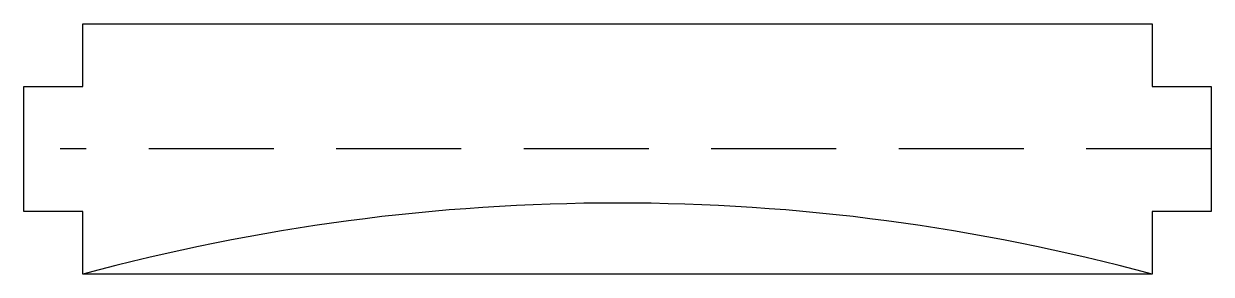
# Model space of a CAD drawing. Header units: inches. Extents: x -2.88 to 1.87, y 14.76 to 15.76.
import ezdxf

# ---------------------------------------------------------------- set-up
doc = ezdxf.new("R2010")
doc.units = ezdxf.units.IN
doc.linetypes.add('DASHED', pattern=[0.75, 0.5, -0.25])
doc.layers.get('0').update_dxf_attribs({"linetype": 'CONTINUOUS'})

msp = doc.modelspace()

# ---------------------------------------------------------------- linework, layer by layer
at = {"linetype": 'DASHED'}
msp.add_line((1.8681, 15.2555), (-2.7365, 15.2555), dxfattribs=at)
msp.add_line((1.6318, 14.7555), (-2.6457, 14.7555))
msp.add_lwpolyline([(-2.6457, 15.7555), (1.6318, 15.7555), (1.6318, 15.5055), (1.8681, 15.5055), (1.8681, 15.0055), (1.6318, 15.0055), (1.6318, 14.7555, 0.132855), (-2.6457, 14.7555), (-2.6457, 15.0055), (-2.8819, 15.0055), (-2.8819, 15.5055), (-2.6457, 15.5055)], format="xyb", close=True)

doc.saveas('drawing.dxf')
